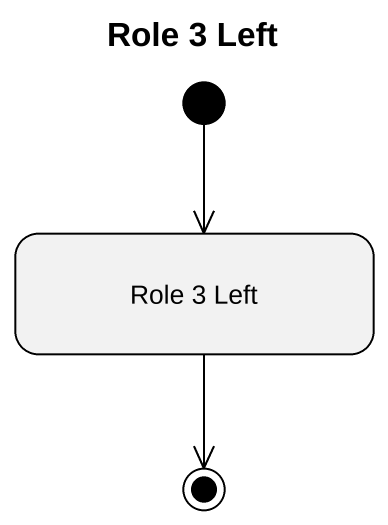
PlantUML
@startuml
title Role 3 Left
hide empty description
state "Role 3 Left" as Role_3_Left
[*] --> Role_3_Left
Role_3_Left --> [*]
@enduml
